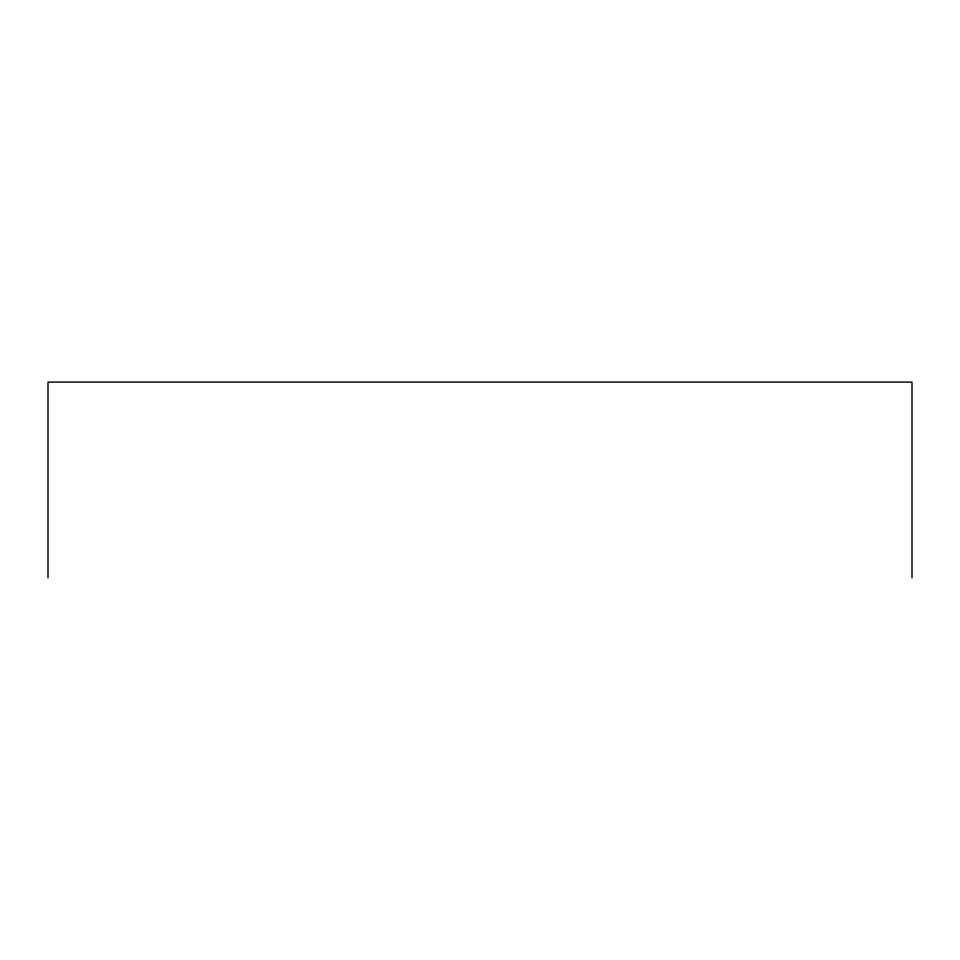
<?xml version="1.0" encoding="UTF-8"?>
<svg xmlns="http://www.w3.org/2000/svg" width="960" height="960" viewBox="0 0 960 960"><rect width="100%" height="100%" fill="white"/><g stroke="black" fill="none" stroke-linecap="round" stroke-linejoin="round"><path stroke-width="1.44" d="M912 577.908L912 382.092L48 382.092L48 577.908"/></g></svg>
